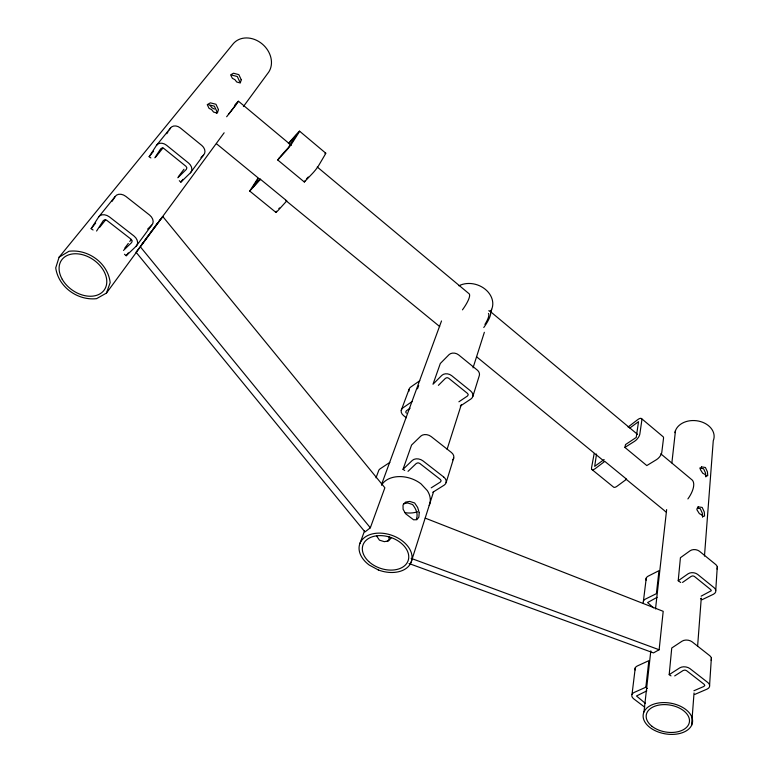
<?xml version="1.0" encoding="UTF-8"?>
<svg xmlns="http://www.w3.org/2000/svg" width="773" height="773" viewBox="0 0 773 773"><rect width="100%" height="100%" fill="white"/><g stroke="black" fill="none" stroke-linecap="round" stroke-linejoin="round"><path stroke-width="1.16" d="M389.051 536.414L389.09 539.38L387.302 541.496M709.604 685.004L711.363 658.065M715.769 590.147L717.276 566.87M691.574 725.403A24.958 15.576 9.6 0 0 662.142 702.628A24.958 15.576 9.6 0 0 649.861 727.441A24.958 15.576 9.6 0 0 691.574 725.403L694.038 692.975M697.613 646.141L701.266 598.109M704.474 556.077L713.257 440.784A19.75 14.938 5.9 0 0 698.676 421.101A19.75 14.938 5.9 0 0 674.897 432.677M671.003 675.892L669.186 674.665L671.747 647.996L682.095 641.165A6.976 4.599 8.4 0 1 692.212 641.899L709.643 655.61A6.957 4.532 8 0 1 711.102 660.248M680.733 582.513L678.211 580.755L680.424 557.71L690.096 550.763A6.484 4.541 7.3 0 1 699.517 551.294L715.692 564.483A6.464 4.493 6.8 0 1 717.035 569.034M409.052 563.536L653.485 652.905L659.137 649.755L663.195 611.317L425.237 518.132M647.388 688.569L645.851 687.226L648.847 660.673L637.31 665.978A6.754 4.367 10 0 0 635.126 669.978M643.986 711.923L650.818 650.856M655.514 608.95L666.645 509.571M671.872 462.872L675.496 430.551M632.024 694.338L635.261 667.862M643.445 601.008L646.257 578.059M416.454 518.925C418.357 513.765 415.787 508.537 412.608 504.547L407.709 502.962L403.448 503.706M596.553 454.031L594.679 466.361L604.128 459.52M594.137 453.693L591.538 467.81A5.991 2.377 -50.6 0 0 595.287 468.583L604.815 461.365L626.594 479.202L616.999 486.275A5.952 2.483 -50.5 0 1 613.491 487.058L591.838 469.443M278.85 208.497L279.633 207.985M641.445 418.522L663.06 436.687A6.039 2.532 -49.2 0 1 663.524 438.262L661.775 452.514A6.107 2.599 -49.5 0 1 656.557 459.616L646.808 465.568L624.884 447.422L625.541 444.552L636.218 437.441L638.537 421.671L629.802 428.029M216.343 113.216L216.865 111.476L214.372 106.172L208.768 104.78M446.118 482.642L453.732 458.07M472.834 396.462L479.347 375.465A6.773 5.276 17.5 0 0 477.241 370.054L458.66 354.904A6.812 5.324 18.8 0 0 448.997 354.691L440.31 363.494L433.006 384.229L441.818 375.388A6.947 5.363 18.8 0 1 451.664 375.649L470.67 391.003A6.909 5.305 17.6 0 1 471.018 398.916L460.293 406.096M243.398 106.558L267.651 73.532A22.765 18.823 42.6 0 0 262.337 44.071A22.765 18.823 42.6 0 0 232.953 44.08L59.096 257.187L55.724 267.864C58.381 286.976 77.619 300.765 96.538 298.668L106.452 293.083L224.141 132.792M410.965 562.696L433.585 491.686M447.103 449.258L461.346 404.54M473.037 367.842L484.362 332.293M490.565 312.804L491.667 309.364M404.694 470.448L403.023 469.317L411.574 445.055L420.754 436.156A7.363 5.45 18.8 0 1 431.141 436.542L451.384 452.466A7.324 5.392 17.7 0 1 452.688 459.858M106.452 293.083L110.172 282.638C107.988 263.071 88.18 248.896 68.981 251.264L59.096 257.187M162.813 216.566L136.048 252.201L364.972 531.921L370.335 527.804L384.867 487.753L162.813 216.566L159.17 220.865M359.967 543.38L364.508 530.974M381.466 484.719L441.509 320.959M417.488 388.819L418.686 385.534M376.007 477.811L378.47 471.201A7.15 5.131 20 0 1 380.181 468.796L389.853 462.37M401.235 410.299L409.004 389.505M275.855 212.333L249.718 191.066L257.853 178.35M279.372 157.576L277.758 160.001L304.33 182.003L305.354 180.36M93.069 230.006L91.146 228.682L98.635 216.981L115.206 196.468A8.29 6.165 37.1 0 1 125.825 196.381L149.624 215.097A8.194 6.126 35.8 0 1 151.75 225.127L136.212 246.143L126.202 255.737L124.472 254.24M112.104 201.299L115.206 196.468M96.577 231.04L103.311 220.605L104.906 219.667L106.742 220.315L131.178 239.292L132.212 240.867L131.623 242.567L123.496 250.413M150.89 157.943L149.141 156.706L156.465 145.411L170.427 128.134A7.614 5.952 39.4 0 1 180.283 127.912L201.859 145.508A7.537 5.923 38.1 0 1 203.55 155.073L190.448 172.804L180.872 182.138L179.307 180.718M166.794 133.719L168.002 131.854M169.219 129.99L170.427 128.134M258.424 178.495L252.645 187.51L260.211 178.998M154.822 157.808L160.687 148.822L162.195 147.904L163.876 148.493L185.974 166.321L186.882 167.809L186.283 169.451L177.8 177.761M141.643 244.587L143.044 242.683M144.445 240.78L148.638 235.06M150.039 233.156L151.44 231.253M152.841 229.349L157.74 222.682M126.202 255.737L128.337 252.868M180.872 182.138L182.959 179.326M124.733 248.162L128.318 243.389M129.758 241.476L131.188 239.562M178.36 176.727L183.974 169.248M99.707 227.291L105.708 219.774M155.711 157.054L163.035 147.865M91.146 228.682L95.668 223.059M149.141 156.706L153.566 151.208M288.377 143.469L297.045 133.613A6.686 0.483 -50.9 0 1 299.141 132.125L291.894 143.478A6.773 0.502 -50.9 0 1 285.836 151.131L277.758 160.001M288.754 143.614L296.581 134.811L288.445 147.517L280.155 156.706M391.418 537.641L388.597 540.839L384.345 541.67L379.456 540.163L376.47 535.786M306.668 178.698L308.272 177.017M304.33 182.003L312.553 173.365A6.725 0.667 -50.9 0 0 318.544 165.741L325.365 154.156A6.638 0.647 -50.8 0 0 324.969 153.595M438.397 385.35L445.451 378.316L447.055 377.63L448.611 378.181L467.588 393.486L468.264 394.732L467.443 396.037L458.891 401.796M200.98 157.595L203.56 155.073M147.624 229.108L151.75 225.136M403.023 469.317L412.338 460.399A7.527 5.479 18.8 0 1 422.947 460.853L443.692 476.989M408.018 471.356L416.299 463.471L418.019 462.805L419.71 463.394L440.417 479.492L441.17 480.777L440.301 482.101L431.208 487.84M628.082 427.025L637.783 419.594A6.078 2.425 -49.4 0 1 641.861 420.068L639.822 434.175A6.145 2.493 -49.6 0 1 634.556 441.315L624.884 447.422M678.211 580.755L688.057 573.827A6.609 4.561 7.6 0 1 697.652 574.407L714.146 587.741A6.59 4.503 7.1 0 1 713.411 594.263L701.932 599.761L700.522 598.457M419.778 380.712L410.637 387.128A6.619 5.044 20.1 0 0 408.975 391.186M682.54 582.427L691.197 576.368L692.869 575.866L694.318 576.378L710.793 589.673L711.286 590.717L701.14 596.167M412.164 401.487L402.878 407.912A6.754 5.063 20.1 0 0 403.535 415.565L406.327 417.758M410.077 408.231L406.443 410.724L405.699 411.99L406.395 413.197M669.186 674.665L679.728 667.882A7.121 4.599 8.7 0 1 690.047 668.684L707.855 682.54A7.102 4.541 8.3 0 1 707.092 689.11L694.782 694.415M674.694 675.921L683.129 670.52L684.917 670.056L686.472 670.597L704.261 684.414L704.792 685.487L703.739 686.511L693.912 690.762M432.793 492.285L444.204 485.125A7.488 5.411 17.7 0 0 443.692 476.989M249.718 191.066L260.462 179.297L286.802 200.874L278.241 210.275A6.532 0.638 -51.1 0 1 276.328 211.203M657.098 597.326L647.59 602.563L653.523 607.849M645.851 687.226L634.102 692.463A6.889 4.367 10.3 0 0 633.696 698.831L644.74 707.189M646.846 690.84L636.488 696L645.339 703.324M697.178 508.228L700.241 508.644L702.328 513.195L702.609 517.224M699.623 468.1L703.556 468.709L705.565 473.105L705.846 476.902M231.958 75.126L237.292 76.527L239.688 81.619M411.12 558.348L659.137 649.755M214.45 109.09L211.947 107.785L210.188 105.563M216.498 143.768L260.395 179.722M285.614 200.371L439.721 326.583M476.603 356.797L604.128 461.239M625.541 478.767L664.635 510.789A20.687 9.46 -49.7 0 0 666.2 511.977M238.471 101.215L291.295 145.324M317.239 166.987L469.23 293.875A22.059 5.392 -50.5 0 1 462.467 309.847M490.208 311.393L637.58 434.426M660.751 453.78L692.26 480.091A20.687 9.46 -49.7 0 1 687.902 498.923M299.576 131.178L325.723 153.151M140.493 246.983L370.335 527.804M458.92 285.797A21.567 17.508 18.9 0 1 485.154 289.189A21.567 17.508 18.9 0 1 490.613 311.384M381.553 485.125A25.992 18.484 18.9 0 1 421.005 483.84L427.343 490.633A25.992 18.484 18.9 0 1 429.199 505.445M417.555 511.755A22.765 16.185 18.9 0 1 405.149 512.692M156.465 145.411A7.788 6.01 38.8 0 1 166.514 145.227L188.641 163.113A7.701 5.981 37.4 0 1 190.448 172.804M98.635 216.981A8.493 6.223 36.5 0 1 109.476 216.933L133.951 235.978A8.387 6.184 35.2 0 1 136.212 246.133M643.31 603.104A6.406 4.348 9.4 0 1 645.397 599.104L656.393 593.664L658.983 570.677L648.17 576.156A6.29 4.338 9.1 0 0 646.112 580.156M234.808 105.128A23.48 0.57 -51.2 0 1 226.644 116.752M236.635 103.495A20.562 0.502 -51.2 0 1 228.441 114.375M488.768 310.765A21.934 5.798 -50.4 0 1 483.772 327.51M488.43 313.461A19.209 5.082 -50.4 0 1 484.922 324.409M419.208 512.576L418.879 517.118L416.879 519.717L413.584 519.794L405.603 513.726L403.091 509.233L403.013 505.03L405.506 502.131L409.748 501.406L414.647 502.991L417.633 507.436L419.208 512.576M241.234 79.735L240.287 83.001L236.702 81.977L234.934 79.687L232.383 78.344L230.615 74.875L233.504 73.232L238.838 74.633L241.234 79.735M218.44 109.553L217.397 113.042L213.58 112.075L211.715 109.718L209.058 108.336L207.261 104.655L210.343 102.848L215.947 104.249L218.44 109.553M698.096 506.866L696.831 509.629L699.372 513.649L701.584 514.77L702.812 516.49L704.551 516.016L704.271 511.977L702.184 507.426L698.096 506.866M701.498 466.882L700.29 469.433L702.744 473.24L704.879 474.322L706.058 476.023L707.73 475.685L707.44 471.888L705.43 467.491L701.498 466.882M378.345 569.972L369.233 565.053A27.287 18.6 18.9 0 1 372.547 533.863A27.287 18.6 18.9 0 1 411.883 555.12A27.287 18.6 18.9 0 1 378.345 569.972M368.702 561.478A23.895 16.291 18.9 0 0 407.796 561.498A23.895 16.291 18.9 0 0 380.123 535.612A23.895 16.291 18.9 0 0 368.702 561.478M62.236 279.285A26.04 18.484 34.8 0 0 103.543 290.88A26.04 18.484 34.8 0 0 83.04 254.839A26.04 18.484 34.8 0 0 62.236 279.285M652.093 726.388A21.857 13.643 9.6 0 0 688.608 724.562A21.857 13.643 9.6 0 0 662.799 704.638A21.857 13.643 9.6 0 0 652.093 726.388"/></g></svg>
